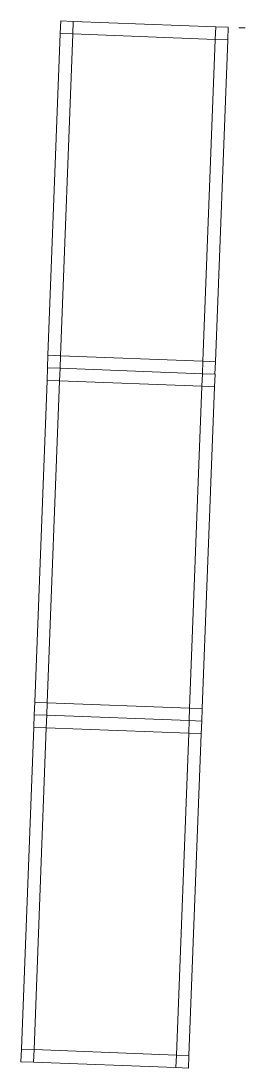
# Model space of a CAD drawing. Header units: millimetres. Extents: x 18438 to 82538, y -3412 to 53720.
# Drawn here: x 32954 to 33488, y 31897 to 34400 of the extents above; entities that cross this region are included whole.
import ezdxf

# ---------------------------------------------------------------- set-up
doc = ezdxf.new("R2010")
doc.units = ezdxf.units.MM
doc.header["$MEASUREMENT"] = 0
doc.layers.add('I-FURN', color=40, linetype='Continuous', lineweight=13)
doc.layers.add('I-WALL', color=2, linetype='Continuous', lineweight=13)

# ---------------------------------------------------------------- blocks, each defined once
blk = doc.blocks.new('Existing Furniture_Metal Open Shelves_ES1 - ES1-9368216-GA PLAN - LEVEL 11')
at = {"layer": 'I-FURN', "color": 0, "lineweight": -2}
for p, q in [((15, 200), (-15, 200)), ((-15, 200), (-15, 170)), ((15, 200), (15, 170)), ((785, 200), (15, 200)), ((15, 170), (15, 200)), ((785, 170), (785, 200)), ((785, 200), (785, 170)), ((815, 200), (785, 200)), ((815, 170), (815, 200)), ((15, 170), (-15, 170)), ((-15, 170), (-15, -170)), ((-15, 170), (15, 170)), ((15, 170), (785, 170)), ((15, -170), (15, 170)), ((15, 170), (15, -170)), ((785, 170), (15, 170)), ((815, 170), (785, 170)), ((785, 170), (785, -170)), ((785, -170), (785, 170)), ((785, 170), (815, 170)), ((815, -170), (815, 170)), ((-15, -170), (15, -170)), ((15, -170), (-15, -170)), ((-15, -170), (-15, -200)), ((785, -170), (15, -170)), ((15, -170), (15, -200)), ((15, -170), (785, -170)), ((15, -200), (15, -170)), ((785, -200), (785, -170)), ((785, -170), (815, -170)), ((785, -170), (785, -200)), ((815, -170), (785, -170)), ((815, -200), (815, -170)), ((-15, -200), (15, -200)), ((15, -200), (785, -200)), ((785, -200), (815, -200))]:
    blk.add_line(p, q, dxfattribs=at)

msp = doc.modelspace()

# ---------------------------------------------------------------- linework, layer by layer
at = {"layer": 'I-WALL', "color": 40, "lineweight": 0}
msp.add_line((33488.3, 34383.5), (33473.3, 34384), dxfattribs=at)

# ---------------------------------------------------------------- block references
at = {"layer": 'I-FURN', "color": 40, "lineweight": 0, "rotation": 87.81652505426106}
for p in [(33217.4, 33578.2), (33185.8, 32748.8), (33154.2, 31919.4)]:
    msp.add_blockref('Existing Furniture_Metal Open Shelves_ES1 - ES1-9368216-GA PLAN - LEVEL 11', p, dxfattribs=at)

doc.saveas('drawing.dxf')
